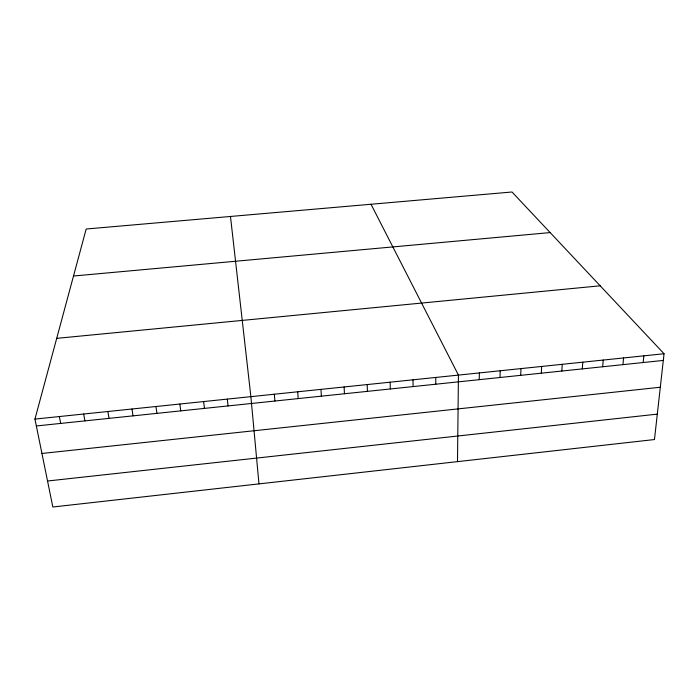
<?xml version="1.0" encoding="UTF-8"?>
<svg xmlns="http://www.w3.org/2000/svg" width="699" height="699" viewBox="0 0 699 699"><rect width="100%" height="100%" fill="white"/><g stroke="black" fill="none" stroke-linecap="round" stroke-linejoin="round"><path stroke-width="1.05" d="M457.496 461.628L458.439 375.092L371.012 204.257M479.226 379.671L479.374 372.917M500.003 377.495L500.213 370.758M520.703 375.337L520.982 368.6M541.314 373.179L541.664 366.451M561.847 371.038L562.258 364.31M582.293 368.897L582.783 362.178M602.669 366.765L603.22 360.055M622.958 364.651L623.578 357.94M643.167 362.536L643.849 355.835M664.05 353.738L654.465 439.549L52.827 507.002L34.95 419.085L86.178 229.01L512 191.998L664.05 353.738L34.95 419.085M47.541 481.008L657.305 414.131M41.94 453.468L660.31 387.237M36.348 425.962L663.299 360.431M56.706 338.351L600.179 285.804M73.509 276.018L550.148 232.584M59.371 416.552L60.682 423.419M83.679 414.026L84.902 420.885M107.882 411.51L109.027 418.369M131.98 409.011L133.037 415.861M155.973 406.521L156.934 413.362M179.853 404.039L180.735 410.872M203.636 401.567L204.431 408.391M230.478 216.463L250.88 396.656L258.979 483.891M227.306 399.103L228.023 405.927M274.34 394.219L274.899 401.025M297.704 391.789L298.176 398.596M320.972 389.378L321.365 396.176M344.135 386.966L344.441 393.755M367.193 384.572L367.429 391.361M390.156 382.187L390.304 388.967M413.013 379.81L413.092 386.582M435.774 377.451L435.783 384.214"/></g></svg>
